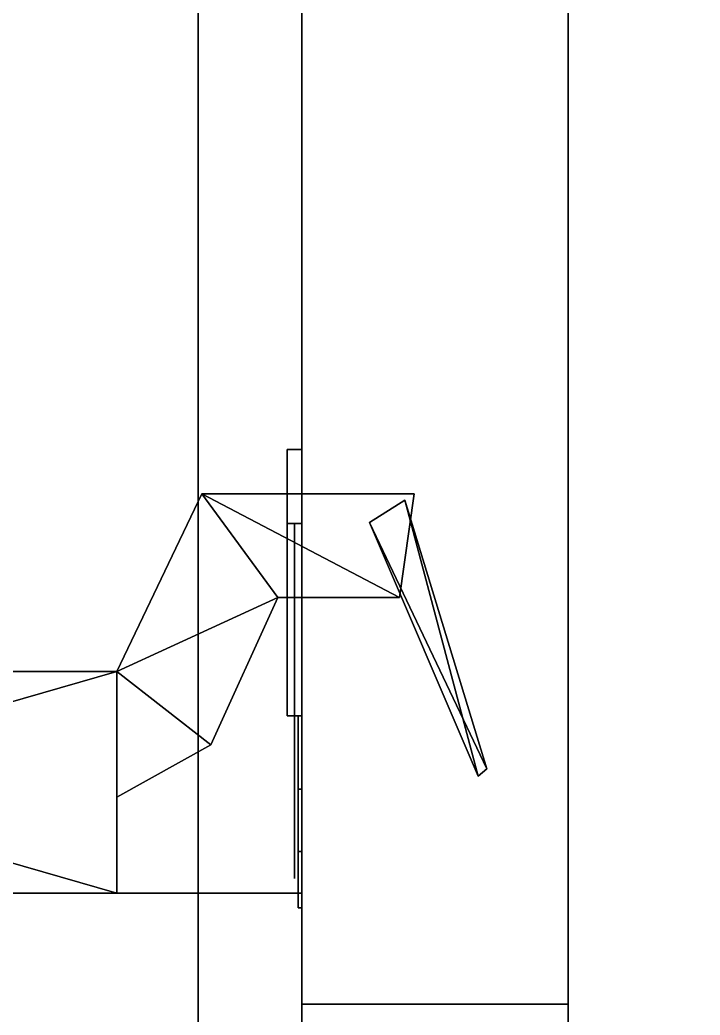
# Model space of a CAD drawing. Extents: x -100 to 4856, y -100 to 4830.
# Drawn here: x 550.9 to 596.9, y 3045.8 to 3113.1 of the extents above; entities that cross this region are included whole.
import ezdxf

# ---------------------------------------------------------------- set-up
doc = ezdxf.new("R2010")
doc.units = 0
for name, color, linetype in [('LAYER0', 7, 'CONTINUOUS'), ('LAYER145', 7, 'CONTINUOUS'), ('LAYER150', 7, 'CONTINUOUS'), ('LAYER161', 7, 'CONTINUOUS'), ('LAYER416', 28, 'CONTINUOUS'), ('LAYER417', 253, 'CONTINUOUS'), ('LAYER418', 28, 'CONTINUOUS'), ('LAYER419', 253, 'CONTINUOUS'), ('LAYER420', 28, 'CONTINUOUS'), ('LAYER421', 253, 'CONTINUOUS'), ('LAYER422', 28, 'CONTINUOUS'), ('LAYER423', 253, 'CONTINUOUS'), ('LAYER424', 28, 'CONTINUOUS'), ('LAYER425', 253, 'CONTINUOUS'), ('LAYER426', 9, 'CONTINUOUS'), ('LAYER639', 9, 'CONTINUOUS'), ('LAYER699', 9, 'CONTINUOUS')]:
    doc.layers.add(name, color=color, linetype=linetype)

msp = doc.modelspace()

# ---------------------------------------------------------------- linework, layer by layer
at = {"layer": 'LAYER0', "invisible_edges": 1}
for points in [[(4856, 4830, -5), (-100, -100, -5), (-100, 4830, -5), (4856, 4830, -5)], [(-100, -100, -5), (4856, 4830, -5), (4856, -100, -5), (-100, -100, -5)], [(4856, -100), (-100, 4830), (-100, -100), (4856, -100)], [(-100, 4830), (4856, -100), (4856, 4830), (-100, 4830)]]:
    msp.add_3dface(points, dxfattribs=at)
at = {"layer": 'LAYER145', "invisible_edges": 1}
for points in [[(20, 3054, 2540), (570, 3054), (20, 3054), (20, 3054, 2540)], [(570, 3054), (20, 3054, 2540), (570, 3054, 2540), (570, 3054)], [(20, 3036), (570, 3054), (570, 3036), (20, 3036)], [(570, 3054), (20, 3036), (20, 3054), (570, 3054)], [(20, 3054, 2540), (570, 3036, 2540), (570, 3054, 2540), (20, 3054, 2540)], [(570, 3036, 2540), (20, 3054, 2540), (20, 3036, 2540), (570, 3036, 2540)], [(570, 3036, 2540), (570, 3054), (570, 3054, 2540), (570, 3036, 2540)], [(570, 3054), (570, 3036, 2540), (570, 3036), (570, 3054)]]:
    msp.add_3dface(points, dxfattribs=at)
at = {"layer": 'LAYER150', "invisible_edges": 1}
for points in [[(20, 3834, 80), (570, 3054, 80), (20, 3054, 80), (20, 3834, 80)], [(570, 3054, 80), (20, 3834, 80), (570, 3834, 80), (570, 3054, 80)], [(570, 3834, 98), (20, 3054, 98), (570, 3054, 98), (570, 3834, 98)], [(20, 3054, 98), (570, 3834, 98), (20, 3834, 98), (20, 3054, 98)], [(570, 3834, 98), (570, 3054, 80), (570, 3834, 80), (570, 3834, 98)], [(570, 3054, 80), (570, 3834, 98), (570, 3054, 98), (570, 3054, 80)], [(20, 3054, 98), (570, 3054, 80), (570, 3054, 98), (20, 3054, 98)], [(570, 3054, 80), (20, 3054, 98), (20, 3054, 80), (570, 3054, 80)]]:
    msp.add_3dface(points, dxfattribs=at)
at = {"layer": 'LAYER161', "invisible_edges": 1}
for points in [[(20, 3054, 2539), (570, 3834, 2539), (20, 3834, 2539), (20, 3054, 2539)], [(570, 3834, 2539), (20, 3054, 2539), (570, 3054, 2539), (570, 3834, 2539)], [(570, 3054, 2521), (20, 3834, 2521), (570, 3834, 2521), (570, 3054, 2521)], [(20, 3834, 2521), (570, 3054, 2521), (20, 3054, 2521), (20, 3834, 2521)], [(570, 3054, 2521), (570, 3834, 2539), (570, 3054, 2539), (570, 3054, 2521)], [(570, 3834, 2539), (570, 3054, 2521), (570, 3834, 2521), (570, 3834, 2539)], [(20, 3054, 2539), (570, 3054, 2521), (570, 3054, 2539), (20, 3054, 2539)], [(570, 3054, 2521), (20, 3054, 2539), (20, 3054, 2521), (570, 3054, 2521)]]:
    msp.add_3dface(points, dxfattribs=at)
at = {"layer": 'LAYER416'}
for points in [[(569, 3084, 204), (570, 3084, 204), (569, 3084, 204)], [(569, 3084, 162), (569, 3066, 162), (569, 3066, 162), (569, 3084, 162)], [(569, 3084, 204), (569, 3066, 204), (569, 3066, 204), (569, 3084, 204)], [(569, 3066, 162), (570, 3066, 162), (570, 3084, 162), (569, 3084, 162)], [(570, 3084, 162), (570, 3084, 204), (569, 3084, 204), (569, 3084, 162)], [(569, 3066, 204), (570, 3066, 204), (570, 3084, 204), (569, 3084, 204)], [(570, 3084, 162), (570, 3066, 162), (570, 3066, 204), (570, 3084, 204)], [(569, 3079, 174), (570, 3079, 174), (570, 3079, 192), (569, 3079, 192)], [(569, 3079, 174), (570, 3079, 174), (570, 3066, 174), (569, 3066, 174)], [(569, 3079, 192), (570, 3079, 192), (570, 3066, 192), (569, 3066, 192)], [(570, 3079, 174), (570, 3079, 192), (570, 3079, 174)], [(569, 3066, 174), (570, 3066, 174), (570, 3066, 162), (569, 3066, 162)], [(569, 3066, 192), (570, 3066, 192), (570, 3066, 204), (569, 3066, 204)], [(570, 3066, 174), (570, 3066, 162), (570, 3066, 174)], [(570, 3066, 192), (570, 3066, 204), (570, 3066, 192)]]:
    msp.add_3dface(points, dxfattribs=at)
for points, invisible_edges in [([(569, 3084, 204), (569, 3084, 162), (569, 3079, 174), (569, 3079, 192)], 10), ([(569, 3084, 162), (569, 3079, 174), (569, 3066, 174), (569, 3066, 162)], 1), ([(569, 3084, 204), (569, 3079, 192), (569, 3066, 192), (569, 3066, 204)], 1), ([(569.5, 3066, 192), (569.5, 3066, 174), (569.5, 3079, 174), (569.5, 3079, 192)], 1), ([(569.5, 3061.791, 188.3167), (569.5, 3062, 177.5), (569.5, 3066, 174), (569.5, 3066, 192)], 5), ([(569.75, 3066, 170), (569.75, 3061.025, 170.9896), (569.75, 3062, 177.5), (569.75, 3066, 174)], 2), ([(569.75, 3061.025, 195.0104), (569.75, 3066, 196), (569.75, 3066, 192), (569.75, 3062, 188.5)], 8), ([(569.5, 3055, 188.5), (569.5, 3055, 177.5), (569.5, 3062, 177.5), (569.5, 3061.791, 188.3167)], 4), ([(569.75, 3061.025, 170.9896), (569.75, 3056.808, 173.8076), (569.75, 3058.5, 177.5), (569.75, 3062, 177.5)], 10), ([(569.75, 3056.808, 192.1924), (569.75, 3061.025, 195.0104), (569.75, 3062, 188.5), (569.75, 3058.5, 188.5)], 10), ([(569.75, 3056.808, 173.8076), (569.75, 3053.99, 178.0251), (569.75, 3055, 177.5), (569.75, 3058.5, 177.5)], 10), ([(569.75, 3053.99, 187.9749), (569.75, 3056.808, 192.1924), (569.75, 3058.5, 188.5), (569.75, 3055, 188.5)], 10), ([(569.75, 3053.99, 178.0251), (569.75, 3053, 183), (569.75, 3055, 183), (569.75, 3055, 177.5)], 10), ([(569.75, 3053, 183), (569.75, 3053.99, 187.9749), (569.75, 3055, 188.5), (569.75, 3055, 183)], 10)]:
    msp.add_3dface(points, dxfattribs=dict(at, invisible_edges=invisible_edges))
at = {"layer": 'LAYER417'}
for points in [[(563.23, 3081, 189.7826), (557.5, 3069, 189.7826), (568.38, 3074, 189.7826), (563.23, 3081, 189.7826)], [(557.5, 3069, 176.2174), (563.23, 3081, 189.7826), (563.23, 3081, 176.2174), (557.5, 3069, 176.2174)], [(557.5, 3069, 189.7826), (563.23, 3081, 189.7826), (557.5, 3069, 176.2174), (557.5, 3069, 189.7826)], [(563.23, 3081, 176.2174), (568.38, 3074, 176.2174), (557.5, 3069, 176.2174), (563.23, 3081, 176.2174)], [(576.6, 3074, 189.7826), (577.6, 3081, 189.7826), (563.23, 3081, 189.7826), (576.6, 3074, 189.7826)], [(568.38, 3074, 189.7826), (576.6, 3074, 189.7826), (563.23, 3081, 189.7826), (568.38, 3074, 189.7826)], [(577.6, 3081, 176.2174), (563.23, 3081, 176.2174), (563.23, 3081, 189.7826), (577.6, 3081, 176.2174)], [(577.6, 3081, 189.7826), (577.6, 3081, 176.2174), (563.23, 3081, 189.7826), (577.6, 3081, 189.7826)], [(576.6, 3074, 176.2174), (563.23, 3081, 176.2174), (577.6, 3081, 176.2174), (576.6, 3074, 176.2174)], [(568.38, 3074, 176.2174), (563.23, 3081, 176.2174), (576.6, 3074, 176.2174), (568.38, 3074, 176.2174)], [(576.96, 3080.57, 177.3478), (582.5, 3062.41, 177.3478), (574.58, 3079.07, 177.3478), (576.96, 3080.57, 177.3478)], [(581.92, 3061.91, 188.6522), (576.96, 3080.57, 188.6522), (574.58, 3079.07, 188.6522), (581.92, 3061.91, 188.6522)], [(582.5, 3062.41, 188.6522), (576.96, 3080.57, 188.6522), (581.92, 3061.91, 188.6522), (582.5, 3062.41, 188.6522)], [(576.96, 3080.57, 177.3478), (582.5, 3062.41, 188.6522), (582.5, 3062.41, 177.3478), (576.96, 3080.57, 177.3478)], [(576.96, 3080.57, 188.6522), (582.5, 3062.41, 188.6522), (576.96, 3080.57, 177.3478), (576.96, 3080.57, 188.6522)], [(574.58, 3079.07, 177.3478), (582.5, 3062.41, 177.3478), (581.92, 3061.91, 177.3478), (574.58, 3079.07, 177.3478)], [(568.38, 3074, 189.7826), (557.5, 3069, 189.7826), (563.84, 3064.04, 189.7826), (568.38, 3074, 189.7826)], [(568.38, 3074, 176.2174), (563.84, 3064.04, 176.2174), (557.5, 3069, 176.2174), (568.38, 3074, 176.2174)], [(505.5, 3054, 176.2174), (557.5, 3069, 176.2174), (557.5, 3054, 176.2174), (505.5, 3054, 176.2174)], [(505.5, 3069, 176.2174), (557.5, 3069, 176.2174), (505.5, 3054, 176.2174), (505.5, 3069, 176.2174)], [(557.5, 3054, 189.7826), (505.5, 3069, 189.7826), (505.5, 3054, 189.7826), (557.5, 3054, 189.7826)], [(557.5, 3069, 189.7826), (505.5, 3069, 189.7826), (557.5, 3054, 189.7826), (557.5, 3069, 189.7826)], [(505.5, 3069, 176.2174), (557.5, 3069, 189.7826), (557.5, 3069, 176.2174), (505.5, 3069, 176.2174)], [(505.5, 3069, 189.7826), (557.5, 3069, 189.7826), (505.5, 3069, 176.2174), (505.5, 3069, 189.7826)], [(557.5, 3060.5, 189.7826), (563.84, 3064.04, 189.7826), (557.5, 3069, 189.7826), (557.5, 3060.5, 189.7826)], [(557.5, 3060.5, 176.2174), (557.5, 3069, 176.2174), (563.84, 3064.04, 176.2174), (557.5, 3060.5, 176.2174)]]:
    msp.add_3dface(points, dxfattribs=at)
at = {"layer": 'LAYER418'}
for points in [[(569, 3084, 767.5), (570, 3084, 767.5), (569, 3084, 767.5)], [(569, 3084, 725.5), (569, 3066, 725.5), (569, 3066, 725.5), (569, 3084, 725.5)], [(569, 3084, 767.5), (569, 3066, 767.5), (569, 3066, 767.5), (569, 3084, 767.5)], [(569, 3066, 725.5), (570, 3066, 725.5), (570, 3084, 725.5), (569, 3084, 725.5)], [(570, 3084, 725.5), (570, 3084, 767.5), (569, 3084, 767.5), (569, 3084, 725.5)], [(569, 3066, 767.5), (570, 3066, 767.5), (570, 3084, 767.5), (569, 3084, 767.5)], [(570, 3084, 725.5), (570, 3066, 725.5), (570, 3066, 767.5), (570, 3084, 767.5)], [(569, 3079, 737.5), (570, 3079, 737.5), (570, 3079, 755.5), (569, 3079, 755.5)], [(569, 3079, 737.5), (570, 3079, 737.5), (570, 3066, 737.5), (569, 3066, 737.5)], [(569, 3079, 755.5), (570, 3079, 755.5), (570, 3066, 755.5), (569, 3066, 755.5)], [(570, 3079, 737.5), (570, 3079, 755.5), (570, 3079, 737.5)], [(569, 3066, 737.5), (570, 3066, 737.5), (570, 3066, 725.5), (569, 3066, 725.5)], [(569, 3066, 755.5), (570, 3066, 755.5), (570, 3066, 767.5), (569, 3066, 767.5)], [(570, 3066, 737.5), (570, 3066, 725.5), (570, 3066, 737.5)], [(570, 3066, 755.5), (570, 3066, 767.5), (570, 3066, 755.5)]]:
    msp.add_3dface(points, dxfattribs=at)
for points, invisible_edges in [([(569, 3084, 767.5), (569, 3084, 725.5), (569, 3079, 737.5), (569, 3079, 755.5)], 10), ([(569, 3084, 725.5), (569, 3079, 737.5), (569, 3066, 737.5), (569, 3066, 725.5)], 1), ([(569, 3084, 767.5), (569, 3079, 755.5), (569, 3066, 755.5), (569, 3066, 767.5)], 1), ([(569.5, 3066, 755.5), (569.5, 3066, 737.5), (569.5, 3079, 737.5), (569.5, 3079, 755.5)], 1), ([(569.5, 3061.791, 751.8167), (569.5, 3062, 741), (569.5, 3066, 737.5), (569.5, 3066, 755.5)], 5), ([(569.75, 3066, 733.5), (569.75, 3061.025, 734.4896), (569.75, 3062, 741), (569.75, 3066, 737.5)], 2), ([(569.75, 3061.025, 758.5104), (569.75, 3066, 759.5), (569.75, 3066, 755.5), (569.75, 3062, 752)], 8), ([(569.5, 3055, 752), (569.5, 3055, 741), (569.5, 3062, 741), (569.5, 3061.791, 751.8167)], 4), ([(569.75, 3061.025, 734.4896), (569.75, 3056.808, 737.3076), (569.75, 3058.5, 741), (569.75, 3062, 741)], 10), ([(569.75, 3056.808, 755.6924), (569.75, 3061.025, 758.5104), (569.75, 3062, 752), (569.75, 3058.5, 752)], 10), ([(569.75, 3056.808, 737.3076), (569.75, 3053.99, 741.5251), (569.75, 3055, 741), (569.75, 3058.5, 741)], 10), ([(569.75, 3053.99, 751.4749), (569.75, 3056.808, 755.6924), (569.75, 3058.5, 752), (569.75, 3055, 752)], 10), ([(569.75, 3053.99, 741.5251), (569.75, 3053, 746.5), (569.75, 3055, 746.5), (569.75, 3055, 741)], 10), ([(569.75, 3053, 746.5), (569.75, 3053.99, 751.4749), (569.75, 3055, 752), (569.75, 3055, 746.5)], 10)]:
    msp.add_3dface(points, dxfattribs=dict(at, invisible_edges=invisible_edges))
at = {"layer": 'LAYER419'}
for points in [[(563.23, 3081, 753.2826), (557.5, 3069, 753.2826), (568.38, 3074, 753.2826), (563.23, 3081, 753.2826)], [(557.5, 3069, 739.7174), (563.23, 3081, 753.2826), (563.23, 3081, 739.7174), (557.5, 3069, 739.7174)], [(557.5, 3069, 753.2826), (563.23, 3081, 753.2826), (557.5, 3069, 739.7174), (557.5, 3069, 753.2826)], [(563.23, 3081, 739.7174), (568.38, 3074, 739.7174), (557.5, 3069, 739.7174), (563.23, 3081, 739.7174)], [(576.6, 3074, 753.2826), (577.6, 3081, 753.2826), (563.23, 3081, 753.2826), (576.6, 3074, 753.2826)], [(568.38, 3074, 753.2826), (576.6, 3074, 753.2826), (563.23, 3081, 753.2826), (568.38, 3074, 753.2826)], [(577.6, 3081, 739.7174), (563.23, 3081, 739.7174), (563.23, 3081, 753.2826), (577.6, 3081, 739.7174)], [(577.6, 3081, 753.2826), (577.6, 3081, 739.7174), (563.23, 3081, 753.2826), (577.6, 3081, 753.2826)], [(576.6, 3074, 739.7174), (563.23, 3081, 739.7174), (577.6, 3081, 739.7174), (576.6, 3074, 739.7174)], [(568.38, 3074, 739.7174), (563.23, 3081, 739.7174), (576.6, 3074, 739.7174), (568.38, 3074, 739.7174)], [(576.96, 3080.57, 740.8478), (582.5, 3062.41, 740.8478), (574.58, 3079.07, 740.8478), (576.96, 3080.57, 740.8478)], [(581.92, 3061.91, 752.1522), (576.96, 3080.57, 752.1522), (574.58, 3079.07, 752.1522), (581.92, 3061.91, 752.1522)], [(582.5, 3062.41, 752.1522), (576.96, 3080.57, 752.1522), (581.92, 3061.91, 752.1522), (582.5, 3062.41, 752.1522)], [(576.96, 3080.57, 740.8478), (582.5, 3062.41, 752.1522), (582.5, 3062.41, 740.8478), (576.96, 3080.57, 740.8478)], [(576.96, 3080.57, 752.1522), (582.5, 3062.41, 752.1522), (576.96, 3080.57, 740.8478), (576.96, 3080.57, 752.1522)], [(574.58, 3079.07, 740.8478), (582.5, 3062.41, 740.8478), (581.92, 3061.91, 740.8478), (574.58, 3079.07, 740.8478)], [(568.38, 3074, 753.2826), (557.5, 3069, 753.2826), (563.84, 3064.04, 753.2826), (568.38, 3074, 753.2826)], [(568.38, 3074, 739.7174), (563.84, 3064.04, 739.7174), (557.5, 3069, 739.7174), (568.38, 3074, 739.7174)], [(505.5, 3054, 739.7174), (557.5, 3069, 739.7174), (557.5, 3054, 739.7174), (505.5, 3054, 739.7174)], [(505.5, 3069, 739.7174), (557.5, 3069, 739.7174), (505.5, 3054, 739.7174), (505.5, 3069, 739.7174)], [(557.5, 3054, 753.2826), (505.5, 3069, 753.2826), (505.5, 3054, 753.2826), (557.5, 3054, 753.2826)], [(557.5, 3069, 753.2826), (505.5, 3069, 753.2826), (557.5, 3054, 753.2826), (557.5, 3069, 753.2826)], [(505.5, 3069, 739.7174), (557.5, 3069, 753.2826), (557.5, 3069, 739.7174), (505.5, 3069, 739.7174)], [(505.5, 3069, 753.2826), (557.5, 3069, 753.2826), (505.5, 3069, 739.7174), (505.5, 3069, 753.2826)], [(557.5, 3060.5, 753.2826), (563.84, 3064.04, 753.2826), (557.5, 3069, 753.2826), (557.5, 3060.5, 753.2826)], [(557.5, 3060.5, 739.7174), (557.5, 3069, 739.7174), (563.84, 3064.04, 739.7174), (557.5, 3060.5, 739.7174)]]:
    msp.add_3dface(points, dxfattribs=at)
at = {"layer": 'LAYER420'}
for points in [[(569, 3084, 1331), (570, 3084, 1331), (569, 3084, 1331)], [(569, 3084, 1289), (569, 3066, 1289), (569, 3066, 1289), (569, 3084, 1289)], [(569, 3084, 1331), (569, 3066, 1331), (569, 3066, 1331), (569, 3084, 1331)], [(569, 3066, 1289), (570, 3066, 1289), (570, 3084, 1289), (569, 3084, 1289)], [(570, 3084, 1289), (570, 3084, 1331), (569, 3084, 1331), (569, 3084, 1289)], [(569, 3066, 1331), (570, 3066, 1331), (570, 3084, 1331), (569, 3084, 1331)], [(570, 3084, 1289), (570, 3066, 1289), (570, 3066, 1331), (570, 3084, 1331)], [(569, 3079, 1301), (570, 3079, 1301), (570, 3079, 1319), (569, 3079, 1319)], [(569, 3079, 1301), (570, 3079, 1301), (570, 3066, 1301), (569, 3066, 1301)], [(569, 3079, 1319), (570, 3079, 1319), (570, 3066, 1319), (569, 3066, 1319)], [(570, 3079, 1301), (570, 3079, 1319), (570, 3079, 1301)], [(569, 3066, 1301), (570, 3066, 1301), (570, 3066, 1289), (569, 3066, 1289)], [(569, 3066, 1319), (570, 3066, 1319), (570, 3066, 1331), (569, 3066, 1331)], [(570, 3066, 1301), (570, 3066, 1289), (570, 3066, 1301)], [(570, 3066, 1319), (570, 3066, 1331), (570, 3066, 1319)]]:
    msp.add_3dface(points, dxfattribs=at)
for points, invisible_edges in [([(569, 3084, 1331), (569, 3084, 1289), (569, 3079, 1301), (569, 3079, 1319)], 10), ([(569, 3084, 1289), (569, 3079, 1301), (569, 3066, 1301), (569, 3066, 1289)], 1), ([(569, 3084, 1331), (569, 3079, 1319), (569, 3066, 1319), (569, 3066, 1331)], 1), ([(569.5, 3066, 1319), (569.5, 3066, 1301), (569.5, 3079, 1301), (569.5, 3079, 1319)], 1), ([(569.5, 3061.791, 1315.317), (569.5, 3062, 1304.5), (569.5, 3066, 1301), (569.5, 3066, 1319)], 5), ([(569.75, 3066, 1297), (569.75, 3061.025, 1297.99), (569.75, 3062, 1304.5), (569.75, 3066, 1301)], 2), ([(569.75, 3061.025, 1322.01), (569.75, 3066, 1323), (569.75, 3066, 1319), (569.75, 3062, 1315.5)], 8), ([(569.5, 3055, 1315.5), (569.5, 3055, 1304.5), (569.5, 3062, 1304.5), (569.5, 3061.791, 1315.317)], 4), ([(569.75, 3061.025, 1297.99), (569.75, 3056.808, 1300.808), (569.75, 3058.5, 1304.5), (569.75, 3062, 1304.5)], 10), ([(569.75, 3056.808, 1319.192), (569.75, 3061.025, 1322.01), (569.75, 3062, 1315.5), (569.75, 3058.5, 1315.5)], 10), ([(569.75, 3056.808, 1300.808), (569.75, 3053.99, 1305.025), (569.75, 3055, 1304.5), (569.75, 3058.5, 1304.5)], 10), ([(569.75, 3053.99, 1314.975), (569.75, 3056.808, 1319.192), (569.75, 3058.5, 1315.5), (569.75, 3055, 1315.5)], 10), ([(569.75, 3053.99, 1305.025), (569.75, 3053, 1310), (569.75, 3055, 1310), (569.75, 3055, 1304.5)], 10), ([(569.75, 3053, 1310), (569.75, 3053.99, 1314.975), (569.75, 3055, 1315.5), (569.75, 3055, 1310)], 10)]:
    msp.add_3dface(points, dxfattribs=dict(at, invisible_edges=invisible_edges))
at = {"layer": 'LAYER421'}
for points in [[(563.23, 3081, 1316.783), (557.5, 3069, 1316.783), (568.38, 3074, 1316.783), (563.23, 3081, 1316.783)], [(557.5, 3069, 1303.217), (563.23, 3081, 1316.783), (563.23, 3081, 1303.217), (557.5, 3069, 1303.217)], [(557.5, 3069, 1316.783), (563.23, 3081, 1316.783), (557.5, 3069, 1303.217), (557.5, 3069, 1316.783)], [(563.23, 3081, 1303.217), (568.38, 3074, 1303.217), (557.5, 3069, 1303.217), (563.23, 3081, 1303.217)], [(576.6, 3074, 1316.783), (577.6, 3081, 1316.783), (563.23, 3081, 1316.783), (576.6, 3074, 1316.783)], [(568.38, 3074, 1316.783), (576.6, 3074, 1316.783), (563.23, 3081, 1316.783), (568.38, 3074, 1316.783)], [(577.6, 3081, 1303.217), (563.23, 3081, 1303.217), (563.23, 3081, 1316.783), (577.6, 3081, 1303.217)], [(577.6, 3081, 1316.783), (577.6, 3081, 1303.217), (563.23, 3081, 1316.783), (577.6, 3081, 1316.783)], [(576.6, 3074, 1303.217), (563.23, 3081, 1303.217), (577.6, 3081, 1303.217), (576.6, 3074, 1303.217)], [(568.38, 3074, 1303.217), (563.23, 3081, 1303.217), (576.6, 3074, 1303.217), (568.38, 3074, 1303.217)], [(576.96, 3080.57, 1304.348), (582.5, 3062.41, 1304.348), (574.58, 3079.07, 1304.348), (576.96, 3080.57, 1304.348)], [(581.92, 3061.91, 1315.652), (576.96, 3080.57, 1315.652), (574.58, 3079.07, 1315.652), (581.92, 3061.91, 1315.652)], [(582.5, 3062.41, 1315.652), (576.96, 3080.57, 1315.652), (581.92, 3061.91, 1315.652), (582.5, 3062.41, 1315.652)], [(576.96, 3080.57, 1304.348), (582.5, 3062.41, 1315.652), (582.5, 3062.41, 1304.348), (576.96, 3080.57, 1304.348)], [(576.96, 3080.57, 1315.652), (582.5, 3062.41, 1315.652), (576.96, 3080.57, 1304.348), (576.96, 3080.57, 1315.652)], [(574.58, 3079.07, 1304.348), (582.5, 3062.41, 1304.348), (581.92, 3061.91, 1304.348), (574.58, 3079.07, 1304.348)], [(568.38, 3074, 1316.783), (557.5, 3069, 1316.783), (563.84, 3064.04, 1316.783), (568.38, 3074, 1316.783)], [(568.38, 3074, 1303.217), (563.84, 3064.04, 1303.217), (557.5, 3069, 1303.217), (568.38, 3074, 1303.217)], [(505.5, 3054, 1303.217), (557.5, 3069, 1303.217), (557.5, 3054, 1303.217), (505.5, 3054, 1303.217)], [(505.5, 3069, 1303.217), (557.5, 3069, 1303.217), (505.5, 3054, 1303.217), (505.5, 3069, 1303.217)], [(557.5, 3054, 1316.783), (505.5, 3069, 1316.783), (505.5, 3054, 1316.783), (557.5, 3054, 1316.783)], [(557.5, 3069, 1316.783), (505.5, 3069, 1316.783), (557.5, 3054, 1316.783), (557.5, 3069, 1316.783)], [(505.5, 3069, 1303.217), (557.5, 3069, 1316.783), (557.5, 3069, 1303.217), (505.5, 3069, 1303.217)], [(505.5, 3069, 1316.783), (557.5, 3069, 1316.783), (505.5, 3069, 1303.217), (505.5, 3069, 1316.783)], [(557.5, 3060.5, 1316.783), (563.84, 3064.04, 1316.783), (557.5, 3069, 1316.783), (557.5, 3060.5, 1316.783)], [(557.5, 3060.5, 1303.217), (557.5, 3069, 1303.217), (563.84, 3064.04, 1303.217), (557.5, 3060.5, 1303.217)]]:
    msp.add_3dface(points, dxfattribs=at)
at = {"layer": 'LAYER422'}
for points in [[(569, 3084, 1894.5), (570, 3084, 1894.5), (569, 3084, 1894.5)], [(569, 3084, 1852.5), (569, 3066, 1852.5), (569, 3066, 1852.5), (569, 3084, 1852.5)], [(569, 3084, 1894.5), (569, 3066, 1894.5), (569, 3066, 1894.5), (569, 3084, 1894.5)], [(569, 3066, 1852.5), (570, 3066, 1852.5), (570, 3084, 1852.5), (569, 3084, 1852.5)], [(570, 3084, 1852.5), (570, 3084, 1894.5), (569, 3084, 1894.5), (569, 3084, 1852.5)], [(569, 3066, 1894.5), (570, 3066, 1894.5), (570, 3084, 1894.5), (569, 3084, 1894.5)], [(570, 3084, 1852.5), (570, 3066, 1852.5), (570, 3066, 1894.5), (570, 3084, 1894.5)], [(569, 3079, 1864.5), (570, 3079, 1864.5), (570, 3079, 1882.5), (569, 3079, 1882.5)], [(569, 3079, 1864.5), (570, 3079, 1864.5), (570, 3066, 1864.5), (569, 3066, 1864.5)], [(569, 3079, 1882.5), (570, 3079, 1882.5), (570, 3066, 1882.5), (569, 3066, 1882.5)], [(570, 3079, 1864.5), (570, 3079, 1882.5), (570, 3079, 1864.5)], [(569, 3066, 1864.5), (570, 3066, 1864.5), (570, 3066, 1852.5), (569, 3066, 1852.5)], [(569, 3066, 1882.5), (570, 3066, 1882.5), (570, 3066, 1894.5), (569, 3066, 1894.5)], [(570, 3066, 1864.5), (570, 3066, 1852.5), (570, 3066, 1864.5)], [(570, 3066, 1882.5), (570, 3066, 1894.5), (570, 3066, 1882.5)]]:
    msp.add_3dface(points, dxfattribs=at)
for points, invisible_edges in [([(569, 3084, 1894.5), (569, 3084, 1852.5), (569, 3079, 1864.5), (569, 3079, 1882.5)], 10), ([(569, 3084, 1852.5), (569, 3079, 1864.5), (569, 3066, 1864.5), (569, 3066, 1852.5)], 1), ([(569, 3084, 1894.5), (569, 3079, 1882.5), (569, 3066, 1882.5), (569, 3066, 1894.5)], 1), ([(569.5, 3066, 1882.5), (569.5, 3066, 1864.5), (569.5, 3079, 1864.5), (569.5, 3079, 1882.5)], 1), ([(569.5, 3061.791, 1878.817), (569.5, 3062, 1868), (569.5, 3066, 1864.5), (569.5, 3066, 1882.5)], 5), ([(569.75, 3066, 1860.5), (569.75, 3061.025, 1861.49), (569.75, 3062, 1868), (569.75, 3066, 1864.5)], 2), ([(569.75, 3061.025, 1885.51), (569.75, 3066, 1886.5), (569.75, 3066, 1882.5), (569.75, 3062, 1879)], 8), ([(569.5, 3055, 1879), (569.5, 3055, 1868), (569.5, 3062, 1868), (569.5, 3061.791, 1878.817)], 4), ([(569.75, 3061.025, 1861.49), (569.75, 3056.808, 1864.308), (569.75, 3058.5, 1868), (569.75, 3062, 1868)], 10), ([(569.75, 3056.808, 1882.692), (569.75, 3061.025, 1885.51), (569.75, 3062, 1879), (569.75, 3058.5, 1879)], 10), ([(569.75, 3056.808, 1864.308), (569.75, 3053.99, 1868.525), (569.75, 3055, 1868), (569.75, 3058.5, 1868)], 10), ([(569.75, 3053.99, 1878.475), (569.75, 3056.808, 1882.692), (569.75, 3058.5, 1879), (569.75, 3055, 1879)], 10), ([(569.75, 3053.99, 1868.525), (569.75, 3053, 1873.5), (569.75, 3055, 1873.5), (569.75, 3055, 1868)], 10), ([(569.75, 3053, 1873.5), (569.75, 3053.99, 1878.475), (569.75, 3055, 1879), (569.75, 3055, 1873.5)], 10)]:
    msp.add_3dface(points, dxfattribs=dict(at, invisible_edges=invisible_edges))
at = {"layer": 'LAYER423'}
for points in [[(563.23, 3081, 1880.283), (557.5, 3069, 1880.283), (568.38, 3074, 1880.283), (563.23, 3081, 1880.283)], [(557.5, 3069, 1866.717), (563.23, 3081, 1880.283), (563.23, 3081, 1866.717), (557.5, 3069, 1866.717)], [(557.5, 3069, 1880.283), (563.23, 3081, 1880.283), (557.5, 3069, 1866.717), (557.5, 3069, 1880.283)], [(563.23, 3081, 1866.717), (568.38, 3074, 1866.717), (557.5, 3069, 1866.717), (563.23, 3081, 1866.717)], [(576.6, 3074, 1880.283), (577.6, 3081, 1880.283), (563.23, 3081, 1880.283), (576.6, 3074, 1880.283)], [(568.38, 3074, 1880.283), (576.6, 3074, 1880.283), (563.23, 3081, 1880.283), (568.38, 3074, 1880.283)], [(577.6, 3081, 1866.717), (563.23, 3081, 1866.717), (563.23, 3081, 1880.283), (577.6, 3081, 1866.717)], [(577.6, 3081, 1880.283), (577.6, 3081, 1866.717), (563.23, 3081, 1880.283), (577.6, 3081, 1880.283)], [(576.6, 3074, 1866.717), (563.23, 3081, 1866.717), (577.6, 3081, 1866.717), (576.6, 3074, 1866.717)], [(568.38, 3074, 1866.717), (563.23, 3081, 1866.717), (576.6, 3074, 1866.717), (568.38, 3074, 1866.717)], [(576.96, 3080.57, 1867.848), (582.5, 3062.41, 1867.848), (574.58, 3079.07, 1867.848), (576.96, 3080.57, 1867.848)], [(581.92, 3061.91, 1879.152), (576.96, 3080.57, 1879.152), (574.58, 3079.07, 1879.152), (581.92, 3061.91, 1879.152)], [(582.5, 3062.41, 1879.152), (576.96, 3080.57, 1879.152), (581.92, 3061.91, 1879.152), (582.5, 3062.41, 1879.152)], [(576.96, 3080.57, 1867.848), (582.5, 3062.41, 1879.152), (582.5, 3062.41, 1867.848), (576.96, 3080.57, 1867.848)], [(576.96, 3080.57, 1879.152), (582.5, 3062.41, 1879.152), (576.96, 3080.57, 1867.848), (576.96, 3080.57, 1879.152)], [(574.58, 3079.07, 1867.848), (582.5, 3062.41, 1867.848), (581.92, 3061.91, 1867.848), (574.58, 3079.07, 1867.848)], [(568.38, 3074, 1880.283), (557.5, 3069, 1880.283), (563.84, 3064.04, 1880.283), (568.38, 3074, 1880.283)], [(568.38, 3074, 1866.717), (563.84, 3064.04, 1866.717), (557.5, 3069, 1866.717), (568.38, 3074, 1866.717)], [(505.5, 3054, 1866.717), (557.5, 3069, 1866.717), (557.5, 3054, 1866.717), (505.5, 3054, 1866.717)], [(505.5, 3069, 1866.717), (557.5, 3069, 1866.717), (505.5, 3054, 1866.717), (505.5, 3069, 1866.717)], [(557.5, 3054, 1880.283), (505.5, 3069, 1880.283), (505.5, 3054, 1880.283), (557.5, 3054, 1880.283)], [(557.5, 3069, 1880.283), (505.5, 3069, 1880.283), (557.5, 3054, 1880.283), (557.5, 3069, 1880.283)], [(505.5, 3069, 1866.717), (557.5, 3069, 1880.283), (557.5, 3069, 1866.717), (505.5, 3069, 1866.717)], [(505.5, 3069, 1880.283), (557.5, 3069, 1880.283), (505.5, 3069, 1866.717), (505.5, 3069, 1880.283)], [(557.5, 3060.5, 1880.283), (563.84, 3064.04, 1880.283), (557.5, 3069, 1880.283), (557.5, 3060.5, 1880.283)], [(557.5, 3060.5, 1866.717), (557.5, 3069, 1866.717), (563.84, 3064.04, 1866.717), (557.5, 3060.5, 1866.717)]]:
    msp.add_3dface(points, dxfattribs=at)
at = {"layer": 'LAYER424'}
for points in [[(569, 3084, 2458), (570, 3084, 2458), (569, 3084, 2458)], [(569, 3084, 2416), (569, 3066, 2416), (569, 3066, 2416), (569, 3084, 2416)], [(569, 3084, 2458), (569, 3066, 2458), (569, 3066, 2458), (569, 3084, 2458)], [(569, 3066, 2416), (570, 3066, 2416), (570, 3084, 2416), (569, 3084, 2416)], [(570, 3084, 2416), (570, 3084, 2458), (569, 3084, 2458), (569, 3084, 2416)], [(569, 3066, 2458), (570, 3066, 2458), (570, 3084, 2458), (569, 3084, 2458)], [(570, 3084, 2416), (570, 3066, 2416), (570, 3066, 2458), (570, 3084, 2458)], [(569, 3079, 2428), (570, 3079, 2428), (570, 3079, 2446), (569, 3079, 2446)], [(569, 3079, 2428), (570, 3079, 2428), (570, 3066, 2428), (569, 3066, 2428)], [(569, 3079, 2446), (570, 3079, 2446), (570, 3066, 2446), (569, 3066, 2446)], [(570, 3079, 2428), (570, 3079, 2446), (570, 3079, 2428)], [(569, 3066, 2428), (570, 3066, 2428), (570, 3066, 2416), (569, 3066, 2416)], [(569, 3066, 2446), (570, 3066, 2446), (570, 3066, 2458), (569, 3066, 2458)], [(570, 3066, 2428), (570, 3066, 2416), (570, 3066, 2428)], [(570, 3066, 2446), (570, 3066, 2458), (570, 3066, 2446)]]:
    msp.add_3dface(points, dxfattribs=at)
for points, invisible_edges in [([(569, 3084, 2458), (569, 3084, 2416), (569, 3079, 2428), (569, 3079, 2446)], 10), ([(569, 3084, 2416), (569, 3079, 2428), (569, 3066, 2428), (569, 3066, 2416)], 1), ([(569, 3084, 2458), (569, 3079, 2446), (569, 3066, 2446), (569, 3066, 2458)], 1), ([(569.5, 3066, 2446), (569.5, 3066, 2428), (569.5, 3079, 2428), (569.5, 3079, 2446)], 1), ([(569.5, 3061.791, 2442.317), (569.5, 3062, 2431.5), (569.5, 3066, 2428), (569.5, 3066, 2446)], 5), ([(569.75, 3066, 2424), (569.75, 3061.025, 2424.99), (569.75, 3062, 2431.5), (569.75, 3066, 2428)], 2), ([(569.75, 3061.025, 2449.01), (569.75, 3066, 2450), (569.75, 3066, 2446), (569.75, 3062, 2442.5)], 8), ([(569.5, 3055, 2442.5), (569.5, 3055, 2431.5), (569.5, 3062, 2431.5), (569.5, 3061.791, 2442.317)], 4), ([(569.75, 3061.025, 2424.99), (569.75, 3056.808, 2427.808), (569.75, 3058.5, 2431.5), (569.75, 3062, 2431.5)], 10), ([(569.75, 3056.808, 2446.192), (569.75, 3061.025, 2449.01), (569.75, 3062, 2442.5), (569.75, 3058.5, 2442.5)], 10), ([(569.75, 3056.808, 2427.808), (569.75, 3053.99, 2432.025), (569.75, 3055, 2431.5), (569.75, 3058.5, 2431.5)], 10), ([(569.75, 3053.99, 2441.975), (569.75, 3056.808, 2446.192), (569.75, 3058.5, 2442.5), (569.75, 3055, 2442.5)], 10), ([(569.75, 3053.99, 2432.025), (569.75, 3053, 2437), (569.75, 3055, 2437), (569.75, 3055, 2431.5)], 10), ([(569.75, 3053, 2437), (569.75, 3053.99, 2441.975), (569.75, 3055, 2442.5), (569.75, 3055, 2437)], 10)]:
    msp.add_3dface(points, dxfattribs=dict(at, invisible_edges=invisible_edges))
at = {"layer": 'LAYER425'}
for points in [[(563.23, 3081, 2443.783), (557.5, 3069, 2443.783), (568.38, 3074, 2443.783), (563.23, 3081, 2443.783)], [(557.5, 3069, 2430.217), (563.23, 3081, 2443.783), (563.23, 3081, 2430.217), (557.5, 3069, 2430.217)], [(557.5, 3069, 2443.783), (563.23, 3081, 2443.783), (557.5, 3069, 2430.217), (557.5, 3069, 2443.783)], [(563.23, 3081, 2430.217), (568.38, 3074, 2430.217), (557.5, 3069, 2430.217), (563.23, 3081, 2430.217)], [(576.6, 3074, 2443.783), (577.6, 3081, 2443.783), (563.23, 3081, 2443.783), (576.6, 3074, 2443.783)], [(568.38, 3074, 2443.783), (576.6, 3074, 2443.783), (563.23, 3081, 2443.783), (568.38, 3074, 2443.783)], [(577.6, 3081, 2430.217), (563.23, 3081, 2430.217), (563.23, 3081, 2443.783), (577.6, 3081, 2430.217)], [(577.6, 3081, 2443.783), (577.6, 3081, 2430.217), (563.23, 3081, 2443.783), (577.6, 3081, 2443.783)], [(576.6, 3074, 2430.217), (563.23, 3081, 2430.217), (577.6, 3081, 2430.217), (576.6, 3074, 2430.217)], [(568.38, 3074, 2430.217), (563.23, 3081, 2430.217), (576.6, 3074, 2430.217), (568.38, 3074, 2430.217)], [(576.96, 3080.57, 2431.348), (582.5, 3062.41, 2431.348), (574.58, 3079.07, 2431.348), (576.96, 3080.57, 2431.348)], [(581.92, 3061.91, 2442.652), (576.96, 3080.57, 2442.652), (574.58, 3079.07, 2442.652), (581.92, 3061.91, 2442.652)], [(582.5, 3062.41, 2442.652), (576.96, 3080.57, 2442.652), (581.92, 3061.91, 2442.652), (582.5, 3062.41, 2442.652)], [(576.96, 3080.57, 2431.348), (582.5, 3062.41, 2442.652), (582.5, 3062.41, 2431.348), (576.96, 3080.57, 2431.348)], [(576.96, 3080.57, 2442.652), (582.5, 3062.41, 2442.652), (576.96, 3080.57, 2431.348), (576.96, 3080.57, 2442.652)], [(574.58, 3079.07, 2431.348), (582.5, 3062.41, 2431.348), (581.92, 3061.91, 2431.348), (574.58, 3079.07, 2431.348)], [(568.38, 3074, 2443.783), (557.5, 3069, 2443.783), (563.84, 3064.04, 2443.783), (568.38, 3074, 2443.783)], [(568.38, 3074, 2430.217), (563.84, 3064.04, 2430.217), (557.5, 3069, 2430.217), (568.38, 3074, 2430.217)], [(505.5, 3054, 2430.217), (557.5, 3069, 2430.217), (557.5, 3054, 2430.217), (505.5, 3054, 2430.217)], [(505.5, 3069, 2430.217), (557.5, 3069, 2430.217), (505.5, 3054, 2430.217), (505.5, 3069, 2430.217)], [(557.5, 3054, 2443.783), (505.5, 3069, 2443.783), (505.5, 3054, 2443.783), (557.5, 3054, 2443.783)], [(557.5, 3069, 2443.783), (505.5, 3069, 2443.783), (557.5, 3054, 2443.783), (557.5, 3069, 2443.783)], [(505.5, 3069, 2430.217), (557.5, 3069, 2443.783), (557.5, 3069, 2430.217), (505.5, 3069, 2430.217)], [(505.5, 3069, 2443.783), (557.5, 3069, 2443.783), (505.5, 3069, 2430.217), (505.5, 3069, 2443.783)], [(557.5, 3060.5, 2443.783), (563.84, 3064.04, 2443.783), (557.5, 3069, 2443.783), (557.5, 3060.5, 2443.783)], [(557.5, 3060.5, 2430.217), (557.5, 3069, 2430.217), (563.84, 3064.04, 2430.217), (557.5, 3060.5, 2430.217)]]:
    msp.add_3dface(points, dxfattribs=at)
at = {"layer": 'LAYER426', "invisible_edges": 1}
for points in [[(570, 3442.5, 83), (570, 3046.5, 2537), (570, 3442.5, 2537), (570, 3442.5, 83)], [(570, 3046.5, 2537), (570, 3442.5, 83), (570, 3046.5, 83), (570, 3046.5, 2537)], [(570, 3442.5, 83), (588, 3046.5, 83), (570, 3046.5, 83), (570, 3442.5, 83)], [(588, 3046.5, 83), (570, 3442.5, 83), (588, 3442.5, 83), (588, 3046.5, 83)], [(588, 3442.5, 2537), (570, 3046.5, 2537), (588, 3046.5, 2537), (588, 3442.5, 2537)], [(570, 3046.5, 2537), (588, 3442.5, 2537), (570, 3442.5, 2537), (570, 3046.5, 2537)], [(588, 3046.5, 83), (588, 3442.5, 2537), (588, 3046.5, 2537), (588, 3046.5, 83)], [(588, 3442.5, 2537), (588, 3046.5, 83), (588, 3442.5, 83), (588, 3442.5, 2537)], [(588, 3046.5, 83), (570, 3046.5, 2537), (570, 3046.5, 83), (588, 3046.5, 83)], [(570, 3046.5, 2537), (588, 3046.5, 83), (588, 3046.5, 2537), (570, 3046.5, 2537)]]:
    msp.add_3dface(points, dxfattribs=at)
at = {"layer": 'LAYER639', "invisible_edges": 1}
for points in [[(563, 4660, 2540), (545, 3045, 2540), (545, 4660, 2540), (563, 4660, 2540)], [(545, 3045, 2540), (563, 4660, 2540), (563, 3045, 2540), (545, 3045, 2540)], [(563, 3045, 2640), (545, 4660, 2640), (545, 3045, 2640), (563, 3045, 2640)], [(545, 4660, 2640), (563, 3045, 2640), (563, 4660, 2640), (545, 4660, 2640)], [(563, 4660, 2540), (563, 3045, 2640), (563, 3045, 2540), (563, 4660, 2540)], [(563, 3045, 2640), (563, 4660, 2540), (563, 4660, 2640), (563, 3045, 2640)]]:
    msp.add_3dface(points, dxfattribs=at)
at = {"layer": 'LAYER699', "invisible_edges": 1}
for points in [[(570, 4260, 80), (570, 3043), (570, 3043, 80), (570, 4260, 80)], [(570, 3043), (570, 4260, 80), (570, 4260), (570, 3043)], [(588, 4260), (570, 3043), (570, 4260), (588, 4260)], [(570, 3043), (588, 4260), (588, 3043), (570, 3043)], [(588, 3043, 80), (570, 4260, 80), (570, 3043, 80), (588, 3043, 80)], [(570, 4260, 80), (588, 3043, 80), (588, 4260, 80), (570, 4260, 80)], [(588, 4260), (588, 3043, 80), (588, 3043), (588, 4260)], [(588, 3043, 80), (588, 4260), (588, 4260, 80), (588, 3043, 80)]]:
    msp.add_3dface(points, dxfattribs=at)

# ---------------------------------------------------------------- meshes
at = {"layer": 'LAYER416'}
mesh = msp.add_polymesh((2, 9), dxfattribs=at)
for k, corner in enumerate([(569.75, 3066, 170), (569.75, 3061.025, 170.9896), (569.75, 3056.808, 173.8076), (569.75, 3053.99, 178.0251), (569.75, 3053, 183), (569.75, 3053.99, 187.9749), (569.75, 3056.808, 192.1924), (569.75, 3061.025, 195.0104), (569.75, 3066, 196), (570, 3066, 170), (570, 3061.025, 170.9896), (570, 3056.808, 173.8076), (570, 3053.99, 178.0251), (570, 3053, 183), (570, 3053.99, 187.9749), (570, 3056.808, 192.1924), (570, 3061.025, 195.0104), (570, 3066, 196)]):
    mesh.set_mesh_vertex(divmod(k, 9), corner)
at = {"layer": 'LAYER418'}
mesh = msp.add_polymesh((2, 9), dxfattribs=at)
for k, corner in enumerate([(569.75, 3066, 733.5), (569.75, 3061.025, 734.4896), (569.75, 3056.808, 737.3076), (569.75, 3053.99, 741.5251), (569.75, 3053, 746.5), (569.75, 3053.99, 751.4749), (569.75, 3056.808, 755.6924), (569.75, 3061.025, 758.5104), (569.75, 3066, 759.5), (570, 3066, 733.5), (570, 3061.025, 734.4896), (570, 3056.808, 737.3076), (570, 3053.99, 741.5251), (570, 3053, 746.5), (570, 3053.99, 751.4749), (570, 3056.808, 755.6924), (570, 3061.025, 758.5104), (570, 3066, 759.5)]):
    mesh.set_mesh_vertex(divmod(k, 9), corner)
at = {"layer": 'LAYER420'}
mesh = msp.add_polymesh((2, 9), dxfattribs=at)
for k, corner in enumerate([(569.75, 3066, 1297), (569.75, 3061.025, 1297.99), (569.75, 3056.808, 1300.808), (569.75, 3053.99, 1305.025), (569.75, 3053, 1310), (569.75, 3053.99, 1314.975), (569.75, 3056.808, 1319.192), (569.75, 3061.025, 1322.01), (569.75, 3066, 1323), (570, 3066, 1297), (570, 3061.025, 1297.99), (570, 3056.808, 1300.808), (570, 3053.99, 1305.025), (570, 3053, 1310), (570, 3053.99, 1314.975), (570, 3056.808, 1319.192), (570, 3061.025, 1322.01), (570, 3066, 1323)]):
    mesh.set_mesh_vertex(divmod(k, 9), corner)
at = {"layer": 'LAYER422'}
mesh = msp.add_polymesh((2, 9), dxfattribs=at)
for k, corner in enumerate([(569.75, 3066, 1860.5), (569.75, 3061.025, 1861.49), (569.75, 3056.808, 1864.308), (569.75, 3053.99, 1868.525), (569.75, 3053, 1873.5), (569.75, 3053.99, 1878.475), (569.75, 3056.808, 1882.692), (569.75, 3061.025, 1885.51), (569.75, 3066, 1886.5), (570, 3066, 1860.5), (570, 3061.025, 1861.49), (570, 3056.808, 1864.308), (570, 3053.99, 1868.525), (570, 3053, 1873.5), (570, 3053.99, 1878.475), (570, 3056.808, 1882.692), (570, 3061.025, 1885.51), (570, 3066, 1886.5)]):
    mesh.set_mesh_vertex(divmod(k, 9), corner)
at = {"layer": 'LAYER424'}
mesh = msp.add_polymesh((2, 9), dxfattribs=at)
for k, corner in enumerate([(569.75, 3066, 2424), (569.75, 3061.025, 2424.99), (569.75, 3056.808, 2427.808), (569.75, 3053.99, 2432.025), (569.75, 3053, 2437), (569.75, 3053.99, 2441.975), (569.75, 3056.808, 2446.192), (569.75, 3061.025, 2449.01), (569.75, 3066, 2450), (570, 3066, 2424), (570, 3061.025, 2424.99), (570, 3056.808, 2427.808), (570, 3053.99, 2432.025), (570, 3053, 2437), (570, 3053.99, 2441.975), (570, 3056.808, 2446.192), (570, 3061.025, 2449.01), (570, 3066, 2450)]):
    mesh.set_mesh_vertex(divmod(k, 9), corner)

doc.saveas('drawing.dxf')
